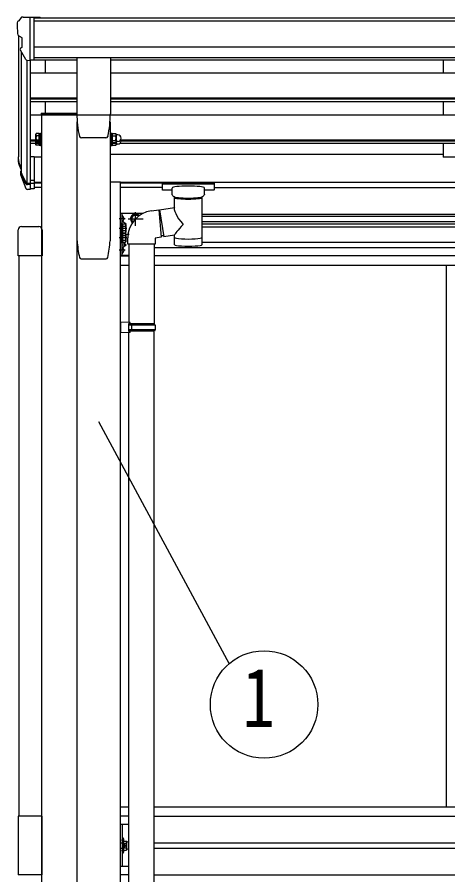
# Model space of a CAD drawing. Units: millimetres, scale not verified. Extents: x -14718 to 14718, y -10395 to 10395.
# Drawn here: x -3181 to -2460, y -2684 to -1247 of the extents above; entities that cross this region are included whole.
import ezdxf
from ezdxf.enums import TextEntityAlignment as Align

# ---------------------------------------------------------------- set-up
doc = ezdxf.new("R2010")
doc.units = ezdxf.units.MM
doc.header["$LTSCALE"] = 40
for name, color, linetype in [('0-4_YKK_13', 4, 'Continuous'), ('0-5_YKK_A1', 4, 'Continuous'), ('0-6_YKK_D', 6, 'Continuous')]:
    doc.layers.add(name, color=color, linetype=linetype)
doc.styles.add('ＭＳ ゴシック', font='')
doc.styles.get('ＭＳ ゴシック').set_extended_font_data('MS Gothic')

msp = doc.modelspace()

# ---------------------------------------------------------------- linework, layer by layer
at = {"layer": '0-4_YKK_13'}
for p, q in [((-3174.56, -1247.3), (-3178.63, -1253.11)), ((-3171.47, -1246.74), (-3173.8, -1246.88)), ((-3171.47, -1246.74), (-3152.97, -1246.74)), ((-3159.47, -1319.72), (-3159.47, -1246.74)), ((-3152.97, -1246.74), (-3142.97, -1246.82)), ((-3152.97, -1318.72), (-3152.97, -1246.74)), ((-3142.97, -1248.34), (-3142.97, -1246.82)), ((-3181.47, -1256.11), (-3181.47, -1256.74)), ((-3178.94, -1277.92), (-3173.62, -1280.99)), ((-3173.47, -1281.25), (-3173.47, -1297.52)), ((-3167.09, -1317.91), (-3176.1, -1302.31)), ((-3159.47, -1319.72), (-3164.68, -1319.4)), ((-3152.97, -1318.72), (-3159.47, -1318.72)), ((-3081.47, -1315.57), (-3081.47, -1408.66)), ((-3025.97, -1315.07), (-3080.97, -1315.07)), ((-3025.47, -1315.57), (-3025.47, -1408.66)), ((-3141.27, -1407.52), (-3081.47, -1407.52)), ((-3141.27, -1407.52), (-3141.27, -1409.52)), ((-3141.27, -1409.52), (-3081.47, -1409.52)), ((-3150.07, -1442.87), (-3149.49, -1441.86)), ((-3150.07, -1455.87), (-3150.07, -1442.87)), ((-3144.57, -1441.86), (-3149.49, -1441.86)), ((-3144.57, -1445.62), (-3149.49, -1445.62)), ((-3073.92, -1449.13), (-3073.94, -1449.16)), ((-3032.99, -1449.16), (-3073.94, -1449.16)), ((-3032.99, -1449.16), (-3033.02, -1449.13)), ((-3029.6, -1446.38), (-3029.58, -1446.42)), ((-3021.79, -1441.86), (-3022.37, -1442.87)), ((-3022.37, -1442.87), (-3022.37, -1455.87)), ((-3021.79, -1445.62), (-3016.45, -1445.62)), ((-3012.87, -1443.87), (-3015.37, -1443.87)), ((-3150.07, -1460.39), (-3150.07, -1455.76)), ((-3150.07, -1455.87), (-3149.49, -1456.88)), ((-3150.07, -1460.39), (-3149.49, -1461.39)), ((-3144.57, -1453.12), (-3149.49, -1453.12)), ((-3144.57, -1457.64), (-3149.49, -1457.64)), ((-3144.57, -1461.59), (-3144.57, -1456.77)), ((-3142.57, -1457.07), (-3144.57, -1457.07)), ((-3142.57, -1461.59), (-3144.57, -1461.59)), ((-3142.57, -1462.39), (-3142.57, -1457.76)), ((-3024.37, -1457.07), (-3022.37, -1457.07)), ((-3024.37, -1462.39), (-3024.37, -1457.76)), ((-3024.37, -1461.59), (-3022.37, -1461.59)), ((-3021.79, -1456.88), (-3022.37, -1455.87)), ((-3022.37, -1461.59), (-3022.37, -1456.96)), ((-3021.79, -1461.39), (-3022.37, -1460.39)), ((-3021.79, -1453.12), (-3016.45, -1453.12)), ((-3021.79, -1457.64), (-3016.45, -1457.64)), ((-3015.87, -1455.26), (-3015.87, -1460.39)), ((-3012.87, -1454.87), (-3015.37, -1454.87)), ((-3012.87, -1459.39), (-3015.37, -1459.39)), ((-3177.77, -1493.27), (-3174.5, -1500.33)), ((-3159.47, -1480.46), (-3159.47, -1535.23)), ((-3152.97, -1480.46), (-3159.47, -1480.46)), ((-3152.97, -1480.46), (-3152.97, -1534.49)), ((-3178.37, -1494.65), (-3174.5, -1502.6)), ((-3176.06, -1505.92), (-3175.72, -1510.33)), ((-3175.72, -1510.33), (-3166.91, -1533.88)), ((-3175.1, -1509.76), (-3166.91, -1525.94)), ((-3165.9, -1524.81), (-3173.66, -1509.41)), ((-3152.97, -1520.59), (-3159.47, -1520.59)), ((-3159.47, -1525.49), (-3164.6, -1525.49)), ((-3159.47, -1527.3), (-3164.31, -1527.3)), ((-3159.47, -1535.23), (-3164.31, -1535.23)), ((-3152.97, -1525.47), (-3159.47, -1525.47)), ((-3152.97, -1534.49), (-3159.47, -1534.49)), ((-2938.49, -1525.04), (-2938.49, -1535.8)), ((-2853.49, -1524.37), (-2936.49, -1524.37)), ((-2853.49, -1526.55), (-2936.49, -1526.55)), ((-2921.99, -1536.46), (-2936.49, -1536.46)), ((-2921.99, -1543.27), (-2921.99, -1532.99)), ((-2867.99, -1543.27), (-2867.99, -1532.99)), ((-2853.49, -1536.46), (-2867.99, -1536.46)), ((-2851.49, -1525.04), (-2851.49, -1535.8)), ((-2851.49, -1525.23), (-2851.49, -1526.77)), ((-2917.89, -1565.34), (-2917.89, -1547.76)), ((-2872.09, -1547.77), (-2872.07, -1628.06)), ((-2943.11, -1569.25), (-2917.89, -1565.34)), ((-3008.27, -1610.84), (-3008.27, -1575.84)), ((-2971.27, -1575.84), (-3008.27, -1575.84)), ((-3005.77, -1592.75), (-3005.77, -1575.84)), ((-3005.77, -1588.5), (-3005.77, -1580.19)), ((-3005.07, -1579.69), (-3005.27, -1579.69)), ((-2983.27, -1596.34), (-2983.27, -1573.34)), ((-2956.83, -1571.18), (-2944.31, -1569.62)), ((-2942.8, -1571.26), (-2944.16, -1571.38)), ((-2943.11, -1569.25), (-2936.09, -1614.51)), ((-3000.89, -1584.34), (-3010.77, -1584.34)), ((-3005.07, -1592.84), (-3006.67, -1592.84)), ((-3005.07, -1589), (-3005.27, -1589)), ((-3005.07, -1592.84), (-3005.07, -1608.24)), ((-3005.07, -1593.04), (-3000.15, -1593.04)), ((-3005.07, -1593.04), (-3005.07, -1608.05)), ((-3002.59, -1583.84), (-3003.39, -1583.89)), ((-3003.39, -1583.89), (-3003.39, -1584.8)), ((-3002.59, -1584.85), (-3003.39, -1584.8)), ((-2999.57, -1594.04), (-3000.15, -1593.04)), ((-2999.92, -1593.34), (-2998.77, -1593.34)), ((-2999.57, -1594.04), (-2999.57, -1607.04)), ((-2995.77, -1584.84), (-2970.76, -1584.84)), ((-2990.77, -1584.84), (-2987.76, -1590.06)), ((-2975.77, -1584.84), (-2975.76, -1584.84)), ((-3174.23, -1597.44), (-3145.21, -1597.44)), ((-2997.77, -1600.54), (-3010.77, -1600.54)), ((-3008.27, -1624.92), (-3008.27, -1609.04)), ((-3005.07, -1608.24), (-3006.67, -1608.24)), ((-3005.07, -1608.72), (-3006.67, -1608.72)), ((-3005.07, -1596.54), (-3005.07, -1604.54)), ((-3005.07, -1596.79), (-3000.15, -1596.79)), ((-3005.07, -1604.29), (-3000.15, -1604.29)), ((-3005.07, -1608.05), (-3000.15, -1608.05)), ((-3005.07, -1608.72), (-3005.07, -1624.12)), ((-3005.07, -1608.91), (-3000.15, -1608.91)), ((-3005.07, -1608.91), (-3005.07, -1623.92)), ((-2999.57, -1607.04), (-3000.15, -1608.05)), ((-2999.57, -1609.92), (-3000.15, -1608.91)), ((-2997.77, -1616.42), (-3010.77, -1616.42)), ((-3008.27, -1645.84), (-3008.27, -1610.84)), ((-3005.07, -1612.42), (-3005.07, -1620.42)), ((-3005.07, -1612.66), (-3000.15, -1612.66)), ((-3005.07, -1620.17), (-3000.15, -1620.17)), ((-2999.57, -1622.92), (-3000.15, -1623.92)), ((-2999.57, -1609.92), (-2999.57, -1622.92)), ((-2994.02, -1610.84), (-2999.57, -1610.84)), ((-2994.02, -1610.84), (-2999.57, -1610.84)), ((-2996.23, -1627.19), (-2996.23, -1616.27)), ((-2936.34, -1612.86), (-2940.5, -1613.22)), ((-2917.89, -1611.69), (-2936.09, -1614.51)), ((-2917.9, -1628.06), (-2917.89, -1611.43)), ((-3000.89, -1637.34), (-3010.77, -1637.34)), ((-3005.07, -1624.12), (-3006.67, -1624.12)), ((-3005.77, -1645.84), (-3005.77, -1624.12)), ((-3005.77, -1628.34), (-2998.77, -1628.34)), ((-3005.77, -1641.5), (-3005.77, -1633.19)), ((-3005.07, -1632.69), (-3005.27, -1632.69)), ((-3005.07, -1623.92), (-3000.15, -1623.92)), ((-3002.59, -1636.84), (-3003.39, -1636.89)), ((-3003.39, -1636.89), (-3003.39, -1637.79)), ((-3002.59, -1637.85), (-3003.39, -1637.79)), ((-2950.23, -1627.19), (-2996.23, -1627.19)), ((-2994.27, -1627.19), (-2994.27, -1758.07)), ((-2952.27, -1627.19), (-2952.27, -1760.62)), ((-2994.27, -1645.84), (-3008.27, -1645.84)), ((-3005.07, -1642), (-3005.27, -1642)), ((-2992.27, -1758.12), (-3008.27, -1757.65)), ((-3008.27, -1757.65), (-3008.27, -1775.59)), ((-2992.27, -1760.12), (-2994.27, -1760.12)), ((-2951.27, -1760.62), (-2994.27, -1760.62)), ((-2950.27, -1762.62), (-2994.27, -1762.62)), ((-2992.27, -1760.12), (-2992.27, -1758.12)), ((-2989.79, -1762.62), (-2989.36, -1760.62)), ((-2950.27, -1762.62), (-2951.27, -1760.62)), ((-2950.27, -1762.62), (-2950.27, -1770.62)), ((-2992.27, -1775.12), (-3008.27, -1775.59)), ((-2950.27, -1770.62), (-2994.27, -1770.62)), ((-2951.27, -1772.62), (-2994.27, -1772.62)), ((-2994.27, -2719.31), (-2994.27, -1775.18)), ((-2992.27, -1775.12), (-2992.27, -1773.12)), ((-2952.27, -2721.87), (-2952.27, -1772.62)), ((-2950.27, -1770.62), (-2951.27, -1772.62)), ((-3179.72, -2585.44), (-3179.72, -2683.44)), ((-2994.27, -2599.44), (-3008.27, -2599.44)), ((-2994.27, -2599.44), (-3008.27, -2599.44)), ((-3005.77, -2599.44), (-3005.77, -2669.44)), ((-3005.77, -2599.44), (-3005.77, -2669.44)), ((-3004.17, -2626.74), (-3005.77, -2626.74)), ((-3005.27, -2621.44), (-3004.47, -2621.58)), ((-3005.27, -2629.44), (-3004.47, -2629.29)), ((-3004.17, -2642.14), (-3004.17, -2626.74)), ((-3004.17, -2627.94), (-3003.59, -2626.93)), ((-3004.17, -2640.94), (-3004.17, -2627.94)), ((-3003.59, -2626.93), (-2998.25, -2626.93)), ((-2997.67, -2627.94), (-2998.25, -2626.93)), ((-2997.67, -2640.94), (-2997.67, -2627.94)), ((-3008.27, -2630.19), (-3005.77, -2630.19)), ((-3008.27, -2638.69), (-3005.77, -2638.69)), ((-3005.27, -2629.44), (-3005.77, -2629.35)), ((-3005.77, -2629.44), (-2998.77, -2634.44)), ((-3005.77, -2629.44), (-2998.77, -2634.44)), ((-3005.77, -2634.44), (-2998.77, -2634.44)), ((-3005.77, -2639.44), (-2998.77, -2634.44)), ((-3005.77, -2634.44), (-2998.77, -2634.44)), ((-3005.77, -2639.44), (-2998.77, -2634.44)), ((-3004.17, -2642.14), (-3005.77, -2642.14)), ((-3005.27, -2639.44), (-3004.47, -2639.58)), ((-3004.17, -2640.94), (-3003.59, -2641.94)), ((-3003.59, -2630.68), (-2998.25, -2630.68)), ((-3003.59, -2638.19), (-2998.25, -2638.19)), ((-3003.59, -2641.94), (-2998.25, -2641.94)), ((-2997.67, -2640.94), (-2998.25, -2641.94)), ((-3005.27, -2647.44), (-3005.77, -2647.35)), ((-3005.27, -2647.44), (-3004.47, -2647.29)), ((-3139.72, -2683.44), (-3179.72, -2683.44))]:
    msp.add_line(p, q, dxfattribs=at)
for points in [[(-3081.47, -1315.57), (-3081.46, -1315.49), (-3081.44, -1315.4), (-3081.4, -1315.32), (-3081.35, -1315.25), (-3081.29, -1315.19), (-3081.22, -1315.14), (-3081.14, -1315.1), (-3081.05, -1315.08), (-3080.97, -1315.07)], [(-3025.97, -1315.07), (-3025.88, -1315.08), (-3025.8, -1315.1), (-3025.72, -1315.14), (-3025.65, -1315.19), (-3025.58, -1315.25), (-3025.53, -1315.32), (-3025.5, -1315.4), (-3025.48, -1315.49), (-3025.47, -1315.57)], [(-3144.57, -1441.86), (-3144.57, -1456.88), (-3149.49, -1456.88)], [(-3144.57, -1457.07), (-3144.57, -1441.67), (-3142.57, -1441.67)], [(-3022.37, -1457.07), (-3022.37, -1441.67), (-3024.37, -1441.67)], [(-3021.79, -1441.86), (-3016.45, -1441.86), (-3015.87, -1442.87), (-3015.87, -1455.87)], [(-3144.57, -1456.96), (-3144.57, -1461.39), (-3149.49, -1461.39)], [(-3140.97, -1457.76), (-3140.97, -1462.39), (-3142.57, -1462.39)], [(-3025.97, -1457.78), (-3025.97, -1462.39), (-3024.37, -1462.39)], [(-3021.79, -1456.88), (-3016.45, -1456.88), (-3015.87, -1455.87)], [(-3021.79, -1461.39), (-3016.45, -1461.39), (-3015.87, -1460.39)], [(-2936.49, -1524.37), (-2936.84, -1524.38), (-2937.37, -1524.4), (-2937.82, -1524.45), (-2938.12, -1524.53), (-2938.29, -1524.63), (-2938.41, -1524.77), (-2938.48, -1524.95), (-2938.49, -1525.04)], [(-2936.49, -1536.46), (-2936.84, -1536.46), (-2937.37, -1536.43), (-2937.82, -1536.38), (-2938.12, -1536.3), (-2938.29, -1536.21), (-2938.41, -1536.07), (-2938.48, -1535.89), (-2938.49, -1535.8)], [(-2851.49, -1525.04), (-2851.52, -1524.84), (-2851.61, -1524.71), (-2851.71, -1524.61), (-2851.81, -1524.55), (-2851.93, -1524.51), (-2852.22, -1524.44), (-2852.71, -1524.4), (-2853.25, -1524.38), (-2853.49, -1524.37)], [(-2851.49, -1535.8), (-2851.52, -1535.99), (-2851.61, -1536.13), (-2851.71, -1536.22), (-2851.81, -1536.28), (-2851.93, -1536.33), (-2852.22, -1536.39), (-2852.71, -1536.44), (-2853.25, -1536.46), (-2853.49, -1536.46)], [(-2917.89, -1547.76), (-2918.12, -1547.67), (-2919.47, -1546.93), (-2920.59, -1546.08), (-2921.34, -1545.22), (-2921.81, -1544.32), (-2921.98, -1543.43)], [(-2868.03, -1543.21), (-2868, -1543.57), (-2868.25, -1544.53), (-2868.77, -1545.41), (-2869.57, -1546.25), (-2870.69, -1547.05), (-2872.09, -1547.77)], [(-2990.77, -1584.84), (-2987.02, -1578.34), (-2979.51, -1578.34), (-2978.39, -1580.3)], [(-2944.31, -1569.62), (-2940.31, -1615.45), (-2950.23, -1617.19), (-2950.23, -1627.19)], [(-2999.58, -1593.93), (-2998.77, -1593.34), (-3004.88, -1588.98)], [(-3139.72, -1602.93), (-3139.72, -1646.64), (-3179.72, -1646.64), (-3179.72, -1602.93)], [(-3006.67, -1608.72), (-3006.67, -1624.92), (-3008.27, -1624.92)], [(-3004.89, -1632.72), (-2998.77, -1628.34), (-3004.88, -1623.98)], [(-2992.27, -1773.12), (-2994.27, -1773.12), (-2994.27, -1760.12)], [(-2989.79, -1762.62), (-2989.79, -1770.62), (-2989.36, -1772.62)], [(-3139.72, -2683.44), (-3139.72, -2585.44), (-3179.72, -2585.44)], [(-2994.27, -2669.44), (-3008.27, -2669.44), (-3008.27, -2599.44)], [(-2994.27, -2669.44), (-3008.27, -2669.44), (-3008.27, -2599.44)], [(-3006.15, -2625.44), (-3005.52, -2624.25), (-3003.29, -2623.14)], [(-3006.15, -2625.44), (-3005.52, -2626.62), (-3003.29, -2627.74)], [(-3005.27, -2629.44), (-3005.27, -2621.44), (-3005.77, -2621.52), (-3005.77, -2629.35)], [(-3006.15, -2643.44), (-3005.52, -2642.25), (-3003.29, -2641.14)], [(-3006.15, -2643.44), (-3005.52, -2644.62), (-3003.29, -2645.74)], [(-3005.27, -2647.44), (-3005.27, -2639.44), (-3005.77, -2639.52), (-3005.77, -2647.35)]]:
    msp.add_lwpolyline(points, dxfattribs=at)
for points in [[(-3142.57, -1457.87), (-3142.57, -1440.87), (-3140.97, -1440.87), (-3140.97, -1457.87)], [(-3024.37, -1457.87), (-3024.37, -1440.87), (-3025.97, -1440.87), (-3025.97, -1457.87)], [(-3008.27, -1609.04), (-3008.27, -1592.04), (-3006.67, -1592.04), (-3006.67, -1609.04)]]:
    msp.add_lwpolyline(points, close=True, dxfattribs=at)
for centre, radius, start, end in [((-3173.74, -1247.88), 1, 93.5, 145), ((-3178.47, -1256.11), 3, 93, 180), ((-2979.47, -1256.74), 202, 180, 184.94904), ((-3174.56, -1273.55), 6.18, 185.7035, 224.99897), ((-3173.77, -1281.25), 0.3, 0, 60), ((-3173.5, -1300.81), 3, 94.7167, 210), ((-3173.77, -1297.52), 0.3, 274.7167, 0), ((-3164.49, -1316.41), 3, 210, 266.5), ((-2905.97, -1408.66), 175.5, 180, 192.42235), ((-3200.97, -1408.66), 175.5, 347.57765, 0), ((-3146.75, -1443.74), 3.32, 145.61575, 214.38425), ((-3137.65, -1449.37), 12.42, 162.41205, 197.58795), ((-3073.94, -1445.66), 3.5, 192.42235, 270), ((-3032.99, -1445.66), 3.5, 270, 347.57765), ((-3019.05, -1443.74), 3.32, 145.61575, 214.38425), ((-3009.95, -1449.37), 12.42, 162.41205, 197.58795), ((-3019.19, -1443.74), 3.32, 325.61575, 34.38425), ((-3028.29, -1449.37), 12.42, 342.41205, 17.58795), ((-3015.37, -1443.37), 0.5, 180, 270), ((-3012.87, -1449.37), 5.5, 270, 90), ((-3146.75, -1455), 3.32, 145.61575, 214.38425), ((-3146.75, -1459.52), 3.32, 145.61575, 214.38425), ((-3137.65, -1453.89), 12.42, 190.31155, 197.58795), ((-3019.05, -1455), 3.32, 145.61575, 214.38425), ((-3019.05, -1459.52), 3.32, 145.61575, 214.38425), ((-3009.95, -1453.89), 12.42, 190.31155, 197.58795), ((-3019.19, -1455), 3.32, 325.61575, 34.38425), ((-3028.29, -1453.89), 12.42, 342.41205, 349.68845), ((-3019.19, -1459.52), 3.32, 325.61575, 34.38425), ((-3015.37, -1455.37), 0.5, 90, 180), ((-3015.37, -1459.89), 0.5, 90, 180), ((-3012.87, -1453.89), 5.5, 270, 24.85949), ((-3150.29, -1485.53), 29.53, 186.50806, 197.98144), ((-3148.88, -1483.77), 30.41, 187.1552, 198.19734), ((-3005.27, -1580.19), 0.5, 90, 180), ((-3005.07, -1580.5), 0.8, 47.76419, 90), ((-3008.57, -1584.35), 6, 4.82796, 47.76419), ((-2950.32, -1616.63), 45.91, 98.14944, 179.55845), ((-2983.27, -1584.84), 8.5, 41.60553, 230.45938), ((-2983.27, -1584.84), 7.5, 42.35276, 229.71215), ((-2983.27, -1584.84), 6.5, 43.13621, 228.9287), ((-3005.27, -1588.5), 0.5, 180, 270), ((-3005.07, -1588.2), 0.8, 270, 312.23581), ((-3008.57, -1584.35), 6, 312.23581, 355.17204), ((-3002.89, -1594.91), 3.32, 325.61575, 34.38425), ((-3011.99, -1600.54), 12.42, 342.41205, 17.58795), ((-3002.89, -1606.17), 3.32, 325.61575, 34.38425), ((-3002.89, -1610.79), 3.32, 325.61575, 34.38425), ((-3011.99, -1616.42), 12.42, 342.41205, 17.58795), ((-3002.89, -1622.04), 3.32, 325.61575, 34.38425), ((-3005.27, -1633.19), 0.5, 90, 180), ((-3005.07, -1633.49), 0.8, 47.76419, 90), ((-3008.57, -1637.34), 6, 4.82796, 47.76419), ((-3008.57, -1637.34), 6, 312.23581, 355.17204), ((-3005.27, -1641.5), 0.5, 180, 270), ((-3005.07, -1641.2), 0.8, 270, 312.23581), ((-3004.62, -2622.46), 0.9, 32.05588, 80), ((-3004.62, -2628.41), 0.9, 280, 327.94412), ((-3000.85, -2628.81), 3.32, 145.61575, 214.38425), ((-3009.37, -2625.44), 6.5, 327.94412, 32.05588), ((-3000.99, -2628.81), 3.32, 325.61575, 34.38425), ((-2997.17, -2627.95), 0.5, 180, 265.58827), ((-2997.67, -2634.44), 6, 55.48189, 85.58827), ((-3004.62, -2640.46), 0.9, 32.05588, 80), ((-2991.75, -2634.44), 12.42, 162.41205, 197.58795), ((-3000.85, -2640.06), 3.32, 145.61575, 214.38425), ((-3009.37, -2643.44), 6.5, 327.94412, 32.05588), ((-3010.09, -2634.44), 12.42, 342.41205, 17.58795), ((-3000.99, -2640.06), 3.32, 325.61575, 34.38425), ((-2997.17, -2640.92), 0.5, 94.41173, 180), ((-2997.67, -2634.44), 6, 274.41173, 304.51811), ((-3004.62, -2646.41), 0.9, 280, 327.94412)]:
    msp.add_arc(centre, radius, start, end, dxfattribs=at)
for centre, major_axis, ratio, start_param, end_param in [((-3090.82, -1485.96), (-89.06, 1.43), 0.57596, 6.1962358, 6.3678173), ((-3091.61, -1479.29), (87.93, 4.42), 0.541684, 3.0659337, 3.2228513), ((-3174.76, -1505.92), (1.3, 0), 0.90356, 1.3700892, 3.347195), ((-3088.84, -1489.73), (-89.07, 0), 0.90356, 0.2056023, 0.2515348), ((-3089.55, -1485.87), (-88.05, 0), 0.90356, 0.2662965, 0.3003836), ((-3164.31, -1524.59), (-3, 0), 0.90356, 0.5235988, 1.5707963), ((-3164.31, -1532.52), (3, 0), 0.90356, 3.6651914, 4.712389), ((-3164.6, -1524.13), (-1.5, 0), 0.90356, 0.5235988, 1.5707963), ((-2936.49, -1526.77), (-2, 0), 0.109601, 4.712389, 6.2831853), ((-2894.99, -1532.99), (-27, 0), 0.122176, 3.1415927, 6.2831853), ((-2853.49, -1526.77), (-2, 0), 0.109601, 3.1415927, 4.712389), ((-2905.99, -1543.27), (-16, 0), 0.361356, 0, 0.0194874), ((-2894.97, -1548.22), (-22.92, 0.42), 0.07247, 0.0008089, 1.5716053), ((-2894.97, -1549.85), (-22.92, 0.42), 0.07247, 0.0008089, 1.5716053), ((-2895, -1548.22), (22.91, 0.42), 0.072511, 4.711586, 6.2823824), ((-2895, -1549.85), (22.91, 0.42), 0.072511, 4.711586, 6.2823824), ((-2894.99, -1591.88), (22.81, -26.62), 0.234429, 3.1563334, 4.5976381), ((-2897.54, -1589.24), (-20.32, -22.25), 0.045535, 4.9756507, 6.2441899), ((-3174.21, -1602.94), (-3.9, 3.9), 0.997265, 5.4991567, 7.0672139), ((-3145.23, -1602.94), (3.9, 3.9), 0.997265, 5.4991567, 7.0672139), ((-2894.99, -1615.62), (-22.91, 0), 0.122865, 6.2831853, 9.424778), ((-2894.99, -1628.06), (-22.92, 0), 0.101955, 6.2829723, 9.4248207)]:
    msp.add_ellipse(centre, major_axis=major_axis, ratio=ratio, start_param=start_param, end_param=end_param, dxfattribs=at)
at = {"layer": '0-5_YKK_A1'}
for p, q in [((1846.03, -1248.34), (-3152.97, -1248.34)), ((1846.03, -1253.56), (-3152.97, -1253.56)), ((-3179.47, -1277.31), (-3179.47, -1480.09)), ((-3174.5, -1305.08), (-3174.5, -1506.8)), ((1846.03, -1297.09), (-3152.97, -1297.09)), ((-3165.47, -1319.24), (-3165.48, -1525.24)), ((-3159.47, -1318.72), (-3159.47, -1480.46)), ((1846.03, -1314.94), (-3152.97, -1314.94)), ((-3152.97, -1318.19), (-3081.47, -1318.19)), ((-3134.47, -1318.19), (-3134.47, -1340.25)), ((-3025.47, -1318.19), (-680.97, -1318.19)), ((-2468.47, -1318.29), (-2468.47, -1340.25)), ((-3159.47, -1340.25), (-3081.47, -1340.25)), ((-3025.47, -1340.25), (-680.97, -1340.25)), ((-3159.47, -1382.13), (-3081.47, -1382.13)), ((-3159.47, -1383.62), (-3081.47, -1383.62)), ((-3159.47, -1387.94), (-3081.47, -1387.94)), ((-3134.47, -1387.94), (-3134.47, -1407.52)), ((-3025.47, -1382.13), (-680.97, -1382.13)), ((-3025.47, -1383.62), (-680.97, -1383.62)), ((-3025.47, -1387.94), (-680.97, -1387.94)), ((-2468.47, -1387.94), (-2468.47, -1410.26)), ((-3159.47, -1410.26), (-680.96, -1410.26)), ((-3159.47, -1410.35), (-3140.97, -1410.35)), ((-3080.97, -1621.27), (-3080.97, -1421.9)), ((-3025.97, -1421.9), (-3025.97, -1621.27)), ((-3159.47, -1452.23), (-3140.97, -1452.23)), ((-3159.47, -1453.73), (-3140.97, -1453.73)), ((-3159.47, -1458.05), (-3140.97, -1458.05)), ((-3009.27, -1458.05), (-680.47, -1458.05)), ((-3007.62, -1452.23), (-680.47, -1452.23)), ((-3007.37, -1453.73), (-680.47, -1453.73)), ((-2468.47, -1458.05), (-2468.47, -1481.09)), ((-3025.97, -1476.15), (-2468.47, -1476.15)), ((-3140.97, -1481.09), (-3152.97, -1481.09)), ((-2418.47, -1481.09), (-2468.47, -1481.09)), ((-3008.27, -1522.94), (-3025.97, -1522.94)), ((-3008.27, -3926.94), (-3008.27, -1522.94)), ((-3152.97, -1523.16), (-3140.97, -1523.16)), ((-3152.97, -1524.56), (-3140.97, -1524.56)), ((-3140.97, -1532.25), (-3152.97, -1532.25)), ((-3008.27, -1523.16), (-698.17, -1523.16)), ((-3008.27, -1524.56), (-2938.17, -1524.56)), ((-2938.49, -1532.25), (-3008.27, -1532.25)), ((-2851.49, -1532.25), (-698.17, -1532.25)), ((-2872.08, -1576.94), (-738.29, -1576.94)), ((-740.17, -1580.44), (-2872.08, -1580.44)), ((-740.17, -1589.44), (-2872.08, -1589.44)), ((-2872.08, -1592.94), (-740.17, -1592.94)), ((-2872.08, -1597.84), (-740.17, -1597.84)), ((-2952.27, -1632.84), (-740.17, -1632.84)), ((-2872.07, -1623.84), (-740.17, -1623.84)), ((-3178.47, -1646.64), (-3178.47, -2585.24)), ((-3140.97, -1646.64), (-3140.97, -2585.24)), ((-3074.26, -1651.74), (-3032.68, -1651.74)), ((-3008.27, -1646.34), (-2994.27, -1646.34)), ((-698.17, -1646.34), (-2952.27, -1646.34)), ((-3008.27, -1662.34), (-2994.27, -1662.34)), ((-2952.27, -1662.34), (-698.17, -1662.34)), ((-2462.97, -1662.34), (-2462.97, -2569.44)), ((-3008.27, -2569.44), (-2994.27, -2569.44)), ((-2952.27, -2569.44), (-698.17, -2569.44)), ((-2994.27, -2585.44), (-3008.27, -2585.44)), ((-2952.27, -2585.44), (-698.17, -2585.44)), ((-2952.27, -2629.94), (-740.17, -2629.94)), ((-2952.27, -2638.94), (-740.17, -2638.94)), ((-2994.27, -2683.44), (-3008.27, -2683.44)), ((-2952.27, -2683.44), (-698.17, -2683.44))]:
    msp.add_line(p, q, dxfattribs=at)
for points in [[(-3081.47, -1409.52), (-3140.97, -1409.52), (-3140.97, -4401.94)], [(-3140.97, -4401.94), (-3080.97, -4401.94), (-3080.97, -1436.22)]]:
    msp.add_lwpolyline(points, dxfattribs=at)
for centre, radius, start, end in [((-2896.27, -1610.74), 185, 183.26341, 192.05152), ((-3210.67, -1610.74), 185, 347.94848, 356.73659), ((-3074.26, -1648.74), 3, 192.05152, 270), ((-3032.68, -1648.74), 3, 270, 347.94848)]:
    msp.add_arc(centre, radius, start, end, dxfattribs=at)
at = {"layer": '0-6_YKK_D'}
msp.add_line((-3045.44, -1924.01), (-2826.71, -2329.92), dxfattribs=at)
msp.add_circle((-2768.04, -2398.17), 90, dxfattribs=at)

# ---------------------------------------------------------------- texts
at = {"layer": '0-6_YKK_D', "style": 'ＭＳ ゴシック', "width": 0.8}
msp.add_text('1', height=98.97, dxfattribs=at).set_placement((-2804.04, -2465.67), align=Align.BOTTOM_LEFT)

doc.saveas('drawing.dxf')
